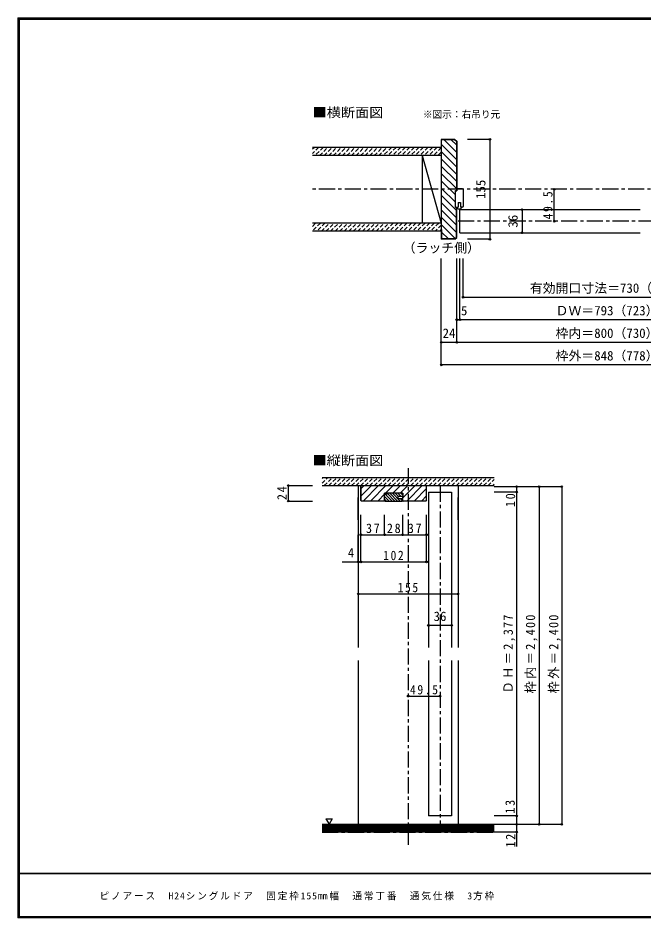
# Model space of a CAD drawing. Units: millimetres at full size, sheet at 1:5; some dimension numbers follow another scale. Extents: x -973 to 977, y -718 to 696.
# Drawn here: x -973 to -3, y -701 to 696 of the extents above; entities that cross this region are included whole.
import ezdxf
from ezdxf.enums import TextEntityAlignment as Align

# ---------------------------------------------------------------- set-up
doc = ezdxf.new("R2010")
doc.units = ezdxf.units.MM
doc.header["$LTSCALE"] = 5
doc.header["$PDMODE"] = 32
doc.header["$PDSIZE"] = 2.5
doc.linetypes.add('CHAIN1', pattern=[8, 5, -1, 1, -1])
doc.linetypes.add('DASHED1', pattern=[1.8, 1.2, -0.6])
for name, color, linetype in [('0-1_通り芯', 4, 'CHAIN1'), ('0-3_仕上げ', 2, 'Continuous'), ('0-4_枠', 3, 'Continuous'), ('0-6_扉', 6, 'Continuous'), ('0-8_戸当り', 3, 'Continuous'), ('0-A_文字', 7, 'Continuous'), ('0-B_寸法', 4, 'Continuous'), ('0-C_ハッチ', 4, 'DASHED1'), ('F-1_枠', 6, 'Continuous'), ('F-A_文字', 7, 'Continuous')]:
    doc.layers.add(name, color=color, linetype=linetype)
doc.styles.add('ＭＳ ゴシック', font='')
doc.styles.get('ＭＳ ゴシック').set_extended_font_data('MS Gothic')

msp = doc.modelspace()

# ---------------------------------------------------------------- linework, layer by layer
at = {"layer": '0-1_通り芯'}
msp.add_line((519.153, 430), (-515.847, 430), dxfattribs=at)
at = {"layer": '0-3_仕上げ'}
for p, q in [((-315.847, 495), (-515.847, 495)), ((-315.847, 482.5), (-515.847, 482.5)), ((-315.847, 377.5), (-515.847, 377.5)), ((-315.847, 365), (-515.847, 365))]:
    msp.add_line(p, q, dxfattribs=at)
at = {"layer": '0-4_枠'}
for p, q in [((-315.847, 507.5), (-315.847, 352.5)), ((-294.675, 507.5), (-315.847, 507.5)), ((-315.347, 492.5), (-315.347, 507)), ((-294.883, 507), (-315.347, 507)), ((-294.675, 507.5), (-291.847, 504.672)), ((-291.847, 504.672), (-291.847, 428)), ((-315.347, 492.5), (-315.847, 492.5)), ((-292.347, 355.536), (-292.347, 402)), ((-291.847, 355.328), (-291.847, 402)), ((-315.347, 367.5), (-315.847, 367.5)), ((-315.347, 367.5), (-315.347, 353)), ((-294.675, 352.5), (-315.847, 352.5)), ((-294.882, 353), (-315.347, 353)), ((-294.882, 353), (-292.347, 355.536)), ((-294.675, 352.5), (-291.847, 355.328)), ((-440.347, -52.842), (-440.347, -30.256)), ((-430.847, -30.256), (-440.347, -30.256)), ((-430.847, -29.756), (-430.847, -30.256)), ((-439.933, -53.256), (-440.347, -52.842)), ((-404.847, -53.756), (-440.14, -53.756)), ((-439.933, -53.256), (-403.981, -53.256)), ((-375.713, -53.256), (-339.761, -53.256)), ((-339.554, -53.756), (-374.847, -53.756))]:
    msp.add_line(p, q, dxfattribs=at)
for points in [[(-294.883, 507), (-292.347, 504.464), (-292.347, 428)], [(-291.847, 402), (-293.847, 402), (-293.847, 428), (-291.847, 428)], [(-440.14, -53.756), (-440.847, -53.049), (-440.847, -29.756)]]:
    msp.add_lwpolyline(points, dxfattribs=at)
at = {"layer": '0-6_扉'}
for p, q in [((-286.847, 362.5), (-286.847, 398.5)), ((-286.847, 398.5), (-6.847, 398.5)), ((-286.847, 362.5), (-6.847, 362.5))]:
    msp.add_line(p, q, dxfattribs=at)
at = {"layer": '0-8_戸当り', "color": 7}
for p, q in [((-293.847, 427.5), (-291.847, 427.5)), ((-293.847, 402.5), (-293.847, 427.5)), ((-291.847, 430.5), (-291.847, 427.5)), ((-282.847, 430.5), (-291.847, 430.5)), ((-281.847, 429.5), (-281.847, 403.5)), ((-289.847, 409.5), (-285.847, 409.5)), ((-289.847, 409.5), (-289.847, 402.5)), ((-285.847, 409.5), (-285.847, 402.5)), ((-293.847, 402.5), (-289.847, 402.5)), ((-282.847, 402.5), (-285.847, 402.5))]:
    msp.add_line(p, q, dxfattribs=at)
for centre, radius, start, end in [((-282.847, 429.5), 1, 0, 90), ((-288.083, 403.981), 4.487, 199.27144, 340.72855), ((-282.847, 403.5), 1, 270, 0)]:
    msp.add_arc(centre, radius, start, end, dxfattribs=at)
at = {"layer": '0-B_寸法'}
for p, q in [((-240.425, 507.5), (-274.947, 507.5)), ((-240.425, 507.5), (-240.425, 352.5)), ((-140.425, 380.5), (-140.425, 430)), ((-190.425, 398.5), (-190.425, 362.5)), ((-240.425, 352.5), (-274.947, 352.5)), ((-315.847, 157.5), (-315.847, 322.5)), ((-291.847, 192.5), (-291.847, 322.5)), ((-286.847, 227.5), (-286.847, 322.5)), ((-281.847, 262.5), (-281.847, 322.5)), ((-281.847, 262.5), (235.158, 262.5)), ((295.153, 227.5), (-291.847, 227.5)), ((319.153, 192.5), (-315.847, 192.5)), ((319.153, 157.5), (-315.847, 157.5)), ((-553.56, -29.756), (-553.56, -53.756)), ((-553.56, -29.756), (-515.847, -29.756)), ((-444.847, -29.756), (-444.847, -281.128)), ((-400.139, -41.756), (-388.139, -53.756)), ((-395.897, -41.756), (-383.897, -53.756)), ((-391.654, -41.756), (-379.654, -53.756)), ((-387.412, -41.756), (-382.847, -46.321)), ((-383.169, -41.756), (-378.669, -46.256)), ((-378.926, -41.756), (-375.847, -44.835)), ((-289.847, -29.756), (-289.847, -281.128)), ((-128.847, -31.556), (-233.847, -31.556)), ((-198.847, -39.756), (-233.847, -39.756)), ((-198.847, -31.556), (-198.847, -589.916)), ((-163.847, -31.556), (-163.847, -555.5)), ((-128.847, -31.556), (-128.847, -555.5)), ((-553.56, -53.756), (-515.847, -53.756)), ((-444.847, -82.978), (-444.847, -48.456)), ((-403.847, -46.534), (-396.625, -53.756)), ((-403.847, -50.776), (-400.867, -53.756)), ((-402.382, -43.756), (-392.382, -53.756)), ((-379.512, -49.656), (-375.956, -53.211)), ((-289.847, -82.978), (-289.847, -48.456)), ((-440.847, -106.113), (-440.847, -74.924)), ((-403.847, -106.113), (-403.847, -74.924)), ((-375.847, -106.113), (-375.847, -74.924)), ((-338.847, -106.113), (-338.847, -74.924)), ((-444.847, -148.194), (-444.847, -106.113)), ((-440.847, -148.194), (-440.847, -106.113)), ((-440.847, -106.113), (-403.847, -106.113)), ((-403.847, -106.113), (-375.847, -106.113)), ((-375.847, -106.113), (-338.847, -106.113)), ((-338.847, -148.194), (-338.847, -106.113)), ((-469.732, -148.194), (-440.847, -148.194)), ((-440.847, -148.194), (-338.847, -148.194)), ((-444.847, -197.975), (-289.847, -197.975)), ((-299.847, -246.862), (-335.847, -246.862)), ((-444.847, -301.128), (-444.847, -555.5)), ((-289.847, -301.128), (-289.847, -555.5)), ((-367.347, -356.506), (-317.847, -356.506)), ((-198.847, -542.5), (-233.847, -542.5)), ((-128.847, -555.5), (-233.847, -555.5)), ((-198.847, -567.5), (-233.847, -567.5))]:
    msp.add_line(p, q, dxfattribs=at)
at = {"layer": '0-B_寸法', "color": 3}
for p, q in [((-345.847, 482.5), (-345.847, 377.5)), ((-375.847, -41.756), (-403.847, -41.756)), ((-403.847, -52.756), (-403.847, -41.756)), ((-400.847, -41.756), (-400.847, -43.756)), ((-375.847, -41.756), (-375.847, -46.256)), ((-339.347, -29.756), (-339.347, -52.842)), ((-338.847, -53.049), (-338.847, -29.756)), ((-400.847, -43.756), (-403.847, -43.756)), ((-402.847, -53.756), (-376.847, -53.756)), ((-382.847, -46.256), (-375.847, -46.256)), ((-382.847, -49.656), (-382.847, -46.256)), ((-382.847, -49.656), (-375.847, -49.656)), ((-375.847, -52.756), (-375.847, -46.256)), ((-339.347, -52.842), (-339.761, -53.256)), ((-338.847, -53.049), (-339.554, -53.756))]:
    msp.add_line(p, q, dxfattribs=at)
at = {"layer": '0-B_寸法', "color": 7}
for p, q in [((-345.847, 482.5), (-315.847, 377.5)), ((-500.847, -29.756), (-233.847, -29.756)), ((-233.847, -557), (-500.847, -557)), ((-233.847, -558.5), (-500.847, -558.5)), ((-495.282, -546.686), (-490.282, -555.347)), ((-233.847, -560), (-500.847, -560)), ((-233.847, -561.5), (-500.847, -561.5)), ((-233.847, -563), (-500.847, -563)), ((-233.847, -564.5), (-500.847, -564.5)), ((-233.847, -566), (-500.847, -566))]:
    msp.add_line(p, q, dxfattribs=at)
at = {"layer": '0-B_寸法', "linetype": 'CHAIN1'}
for p, q in [((295.153, 380.5), (-291.847, 380.5)), ((-367.347, -2.5), (-367.347, -587.5)), ((-317.847, -29.756), (-317.847, -555.5)), ((-500.847, -567.5), (-233.847, -567.5))]:
    msp.add_line(p, q, dxfattribs=at)
at = {"layer": '0-B_寸法', "linetype": 'DASHED1'}
for p, q in [((-500.847, -25.951), (-492.152, -17.256)), ((-500.847, -18.88), (-499.223, -17.256)), ((-497.581, -29.756), (-485.081, -17.256)), ((-490.51, -29.756), (-478.01, -17.256)), ((-483.439, -29.756), (-470.939, -17.256)), ((-476.367, -29.756), (-463.867, -17.256)), ((-469.296, -29.756), (-456.796, -17.256)), ((-462.225, -29.756), (-449.725, -17.256)), ((-455.154, -29.756), (-442.654, -17.256)), ((-448.083, -29.756), (-435.583, -17.256)), ((-441.012, -29.756), (-428.512, -17.256)), ((-433.941, -29.756), (-421.441, -17.256)), ((-426.87, -29.756), (-414.37, -17.256)), ((-419.799, -29.756), (-407.299, -17.256)), ((-412.728, -29.756), (-400.228, -17.256)), ((-405.657, -29.756), (-393.157, -17.256)), ((-398.586, -29.756), (-386.086, -17.256)), ((-391.515, -29.756), (-379.015, -17.256)), ((-384.444, -29.756), (-371.944, -17.256)), ((-377.373, -29.756), (-364.873, -17.256)), ((-370.301, -29.756), (-357.801, -17.256)), ((-363.23, -29.756), (-350.73, -17.256)), ((-356.159, -29.756), (-343.659, -17.256)), ((-349.088, -29.756), (-336.588, -17.256)), ((-342.017, -29.756), (-329.517, -17.256)), ((-334.946, -29.756), (-322.446, -17.256)), ((-327.875, -29.756), (-315.375, -17.256)), ((-320.804, -29.756), (-308.304, -17.256)), ((-313.733, -29.756), (-301.233, -17.256)), ((-306.662, -29.756), (-294.162, -17.256)), ((-299.591, -29.756), (-287.091, -17.256)), ((-292.52, -29.756), (-280.02, -17.256)), ((-285.449, -29.756), (-272.949, -17.256)), ((-278.378, -29.756), (-265.878, -17.256)), ((-271.306, -29.756), (-258.806, -17.256)), ((-264.235, -29.756), (-251.735, -17.256)), ((-257.164, -29.756), (-244.664, -17.256)), ((-250.093, -29.756), (-237.593, -17.256)), ((-243.022, -29.756), (-233.847, -20.581)), ((-235.951, -29.756), (-233.847, -27.652))]:
    msp.add_line(p, q, dxfattribs=at)
at = {"layer": '0-B_寸法', "color": 2}
for p, q in [((-500.847, -17.256), (-233.847, -17.256)), ((-233.847, -555.5), (-500.847, -555.5)), ((-233.847, -567.5), (-500.847, -567.5))]:
    msp.add_line(p, q, dxfattribs=at)
at = {"layer": '0-B_寸法', "color": 6}
for p, q in [((-335.847, -39.756), (-299.847, -39.756)), ((-335.847, -39.756), (-335.847, -281.128)), ((-299.847, -39.756), (-299.847, -281.128)), ((-335.847, -301.128), (-335.847, -542.5)), ((-299.847, -301.128), (-299.847, -542.5)), ((-299.847, -542.5), (-335.847, -542.5))]:
    msp.add_line(p, q, dxfattribs=at)
at = {"layer": '0-B_寸法', "color": 7}
msp.add_lwpolyline([(-495.282, -546.686), (-485.282, -546.686), (-490.282, -555.347)], dxfattribs=at)
at = {"layer": '0-B_寸法', "color": 3}
for centre, start, end in [((-404.847, -52.756), 270, 0), ((-402.847, -52.756), 180, 270), ((-376.847, -52.756), 270, 0), ((-374.847, -52.756), 180, 270)]:
    msp.add_arc(centre, 1, start, end, dxfattribs=at)
at = {"layer": '0-B_寸法', "color": 7}
for p in [(-240.425, 507.5), (-140.425, 430), (-190.425, 398.5), (-140.425, 380.5), (-190.425, 362.5), (-240.425, 352.5), (-281.847, 262.5), (-291.847, 227.5), (-286.847, 227.5), (-315.847, 192.5), (-291.847, 192.5), (-315.847, 157.5), (-553.56, -29.756), (-198.847, -31.556), (-198.847, -39.756), (-163.847, -31.556), (-128.847, -31.556), (-553.56, -53.756), (-440.847, -106.113), (-403.847, -106.113), (-375.847, -106.113), (-338.847, -106.113), (-444.847, -148.194), (-440.847, -148.194), (-338.847, -148.194), (-444.847, -197.975), (-289.847, -197.975), (-335.847, -246.862), (-299.847, -246.862), (-367.347, -356.506), (-317.847, -356.506), (-198.847, -542.5), (-198.847, -555.5), (-163.847, -555.5), (-128.847, -555.5), (-198.847, -567.5)]:
    msp.add_point(p, dxfattribs=at)
at = {"layer": '0-C_ハッチ', "linetype": 'Continuous'}
for p, q in [((-311.68, 507), (-292.347, 487.666)), ((-300.367, 507), (-292.347, 498.98)), ((-315.347, 499.353), (-292.347, 476.353)), ((-315.847, 488.539), (-292.347, 465.039)), ((-315.847, 477.225), (-292.347, 453.725)), ((-315.847, 465.912), (-292.347, 442.412)), ((-315.847, 454.598), (-292.347, 431.098)), ((-315.847, 443.284), (-293.847, 421.284)), ((-315.847, 431.97), (-293.847, 409.971)), ((-315.847, 420.657), (-292.347, 397.157)), ((-315.847, 409.343), (-292.347, 385.843)), ((-315.847, 398.029), (-292.347, 374.529)), ((-315.847, 386.716), (-292.347, 363.216)), ((-315.847, 375.402), (-294.164, 353.719)), ((-315.347, 363.588), (-304.759, 353)), ((-440.347, -45.562), (-424.541, -29.756)), ((-440.347, -34.248), (-436.355, -30.256)), ((-436.727, -53.256), (-413.227, -29.756)), ((-425.414, -53.256), (-401.914, -29.756)), ((-402.6, -41.756), (-390.6, -29.756)), ((-391.286, -41.756), (-379.286, -29.756)), ((-379.972, -41.756), (-367.972, -29.756)), ((-375.847, -48.944), (-356.659, -29.756)), ((-368.845, -53.256), (-345.345, -29.756)), ((-357.531, -53.256), (-339.347, -35.072)), ((-414.1, -53.256), (-403.847, -43.003)), ((-346.217, -53.256), (-339.347, -46.386))]:
    msp.add_line(p, q, dxfattribs=at)
at = {"layer": '0-C_ハッチ'}
for p, q in [((-506.444, 495), (-515.847, 485.597)), ((-515.847, 492.668), (-513.515, 495)), ((-499.373, 495), (-511.873, 482.5)), ((-504.802, 482.5), (-492.302, 495)), ((-497.731, 482.5), (-485.231, 495)), ((-490.66, 482.5), (-478.16, 495)), ((-483.589, 482.5), (-471.089, 495)), ((-476.518, 482.5), (-464.018, 495)), ((-469.447, 482.5), (-456.947, 495)), ((-462.376, 482.5), (-449.876, 495)), ((-455.305, 482.5), (-442.805, 495)), ((-448.234, 482.5), (-435.734, 495)), ((-441.162, 482.5), (-428.662, 495)), ((-434.091, 482.5), (-421.591, 495)), ((-427.02, 482.5), (-414.52, 495)), ((-419.949, 482.5), (-407.449, 495)), ((-412.878, 482.5), (-400.378, 495)), ((-393.307, 495), (-405.807, 482.5)), ((-386.236, 495), (-398.736, 482.5)), ((-379.165, 495), (-391.665, 482.5)), ((-372.094, 495), (-384.594, 482.5)), ((-365.023, 495), (-377.523, 482.5)), ((-357.952, 495), (-370.452, 482.5)), ((-350.881, 495), (-363.381, 482.5)), ((-343.81, 495), (-356.31, 482.5)), ((-336.739, 495), (-349.239, 482.5)), ((-329.668, 495), (-342.168, 482.5)), ((-322.596, 495), (-335.096, 482.5)), ((-315.847, 494.678), (-328.025, 482.5)), ((-315.847, 487.607), (-320.954, 482.5)), ((-503.736, 377.5), (-515.847, 365.389)), ((-515.847, 372.46), (-510.807, 377.5)), ((-496.665, 377.5), (-509.165, 365)), ((-502.094, 365), (-489.594, 377.5)), ((-495.023, 365), (-482.523, 377.5)), ((-487.952, 365), (-475.452, 377.5)), ((-480.881, 365), (-468.381, 377.5)), ((-473.81, 365), (-461.31, 377.5)), ((-466.739, 365), (-454.239, 377.5)), ((-459.668, 365), (-447.168, 377.5)), ((-452.596, 365), (-440.096, 377.5)), ((-445.525, 365), (-433.025, 377.5)), ((-438.454, 365), (-425.954, 377.5)), ((-431.383, 365), (-418.883, 377.5)), ((-424.312, 365), (-411.812, 377.5)), ((-417.241, 365), (-404.741, 377.5)), ((-410.17, 365), (-397.67, 377.5)), ((-390.599, 377.5), (-403.099, 365)), ((-383.528, 377.5), (-396.028, 365)), ((-376.457, 377.5), (-388.957, 365)), ((-369.386, 377.5), (-381.886, 365)), ((-362.315, 377.5), (-374.815, 365)), ((-355.244, 377.5), (-367.744, 365)), ((-348.173, 377.5), (-360.673, 365)), ((-341.101, 377.5), (-353.601, 365)), ((-334.03, 377.5), (-346.53, 365)), ((-326.959, 377.5), (-339.459, 365)), ((-319.888, 377.5), (-332.388, 365)), ((-315.847, 374.47), (-325.317, 365)), ((-315.847, 367.399), (-318.246, 365))]:
    msp.add_line(p, q, dxfattribs=at)
at = {"layer": 'F-1_枠'}
for p, q in [((-973.347, 695.833), (-973.347, -700.833)), ((-973.347, 695.833), (976.653, 695.833)), ((-973.347, 695), (976.653, 695)), ((-973.347, 694.167), (976.653, 694.167)), ((-972.514, 695.833), (-972.514, -700.833)), ((-971.68, 695.833), (-971.68, -700.833)), ((976.653, -631.667), (-973.347, -631.667)), ((976.653, -632.5), (-973.347, -632.5)), ((976.653, -699.167), (-973.347, -699.167)), ((976.653, -700), (-973.347, -700)), ((976.653, -700.833), (-973.347, -700.833))]:
    msp.add_line(p, q, dxfattribs=at)

# ---------------------------------------------------------------- texts
at = {"layer": '0-A_文字', "style": 'ＭＳ ゴシック', "width": 1.1}
msp.add_text('■横断面図', height=14.66, dxfattribs=at).set_placement((-515.847, 537.5), align=Align.BOTTOM_LEFT)
at = {"layer": '0-A_文字', "style": 'ＭＳ ゴシック'}
for s, height, p in [('※図示：右吊り元', 11, (-344.447, 537.5)), ('（ラッチ側）', 14.66, (-375.847, 327.5))]:
    msp.add_text(s, height=height, dxfattribs=at).set_placement(p, align=Align.BOTTOM_LEFT)
at = {"layer": '0-B_寸法', "color": 7, "style": 'ＭＳ ゴシック'}
for s, p in [('155', (-242.925, 415)), ('36', (-192.925, 370.5))]:
    msp.add_text(s, height=14.66, rotation=90, dxfattribs=at).set_placement(p, align=Align.BOTTOM_LEFT)
for s, p in [('有効開口寸法＝730（660）<640>［617］', (-178.347, 265)), ('ＤＷ＝793（723）<703>［680］', (-138.347, 230)), ('5', (-285.361, 230)), ('24', (-313.847, 195)), ('枠内＝800（730）<710>［687］', (-138.347, 195)), ('枠外＝848（778）<758>［735］', (-138.347, 160)), ('4', (-461.107, -145.694)), ('36', (-327.847, -244.362))]:
    msp.add_text(s, height=14.66, dxfattribs=at).set_placement(p, align=Align.BOTTOM_LEFT)
at = {"layer": '0-B_寸法', "color": 7, "style": 'ＭＳ ゴシック', "width": 1.1}
msp.add_text('■縦断面図', height=14.66, dxfattribs=at).set_placement((-515.847, -2.5), align=Align.BOTTOM_LEFT)
at = {"layer": '0-B_寸法', "color": 7, "char_height": 14.66, "attachment_point": 7, "rotation": 90, "style": 'ＭＳ ゴシック'}
for s, insert in [('\\T1.28;\\W0.9;49.5', (-142.925, 383.375)), ('\\T1.27;\\W0.95;24', (-556.06, -52.381)), ('\\T1.27;\\W0.95;10', (-201.01, -63.126)), ('\\T1.19;\\W0.95;ＤＨ＝2,377', (-201.027, -352.378)), ('\\T1.19;\\W0.95;枠内＝2,400', (-166.347, -352.378)), ('\\T1.19;\\W0.95;枠外＝2,400', (-130.333, -352.378)), ('\\T1.27;\\W0.95;13', (-201.556, -538.92)), ('\\T1.27;\\W0.95;12', (-201.043, -591.531))]:
    msp.add_mtext(s, dxfattribs=dict(at, insert=insert))
at = {"layer": '0-B_寸法', "color": 7, "char_height": 14.66, "attachment_point": 7, "style": 'ＭＳ ゴシック'}
for s, insert in [('\\T1.27;\\W0.95;37', (-432.972, -103.613)), ('\\T1.27;\\W0.95;28', (-400.472, -103.613)), ('\\T1.27;\\W0.95;37', (-367.972, -103.613)), ('\\T1.27;\\W0.9;102', (-406.097, -145.694)), ('\\T1.27;\\W0.9;155', (-383.597, -195.475)), ('\\T1.28;\\W0.9;49.5', (-364.472, -354.006))]:
    msp.add_mtext(s, dxfattribs=dict(at, insert=insert))
at = {"layer": 'F-A_文字', "insert": (-846.68, -673.333), "char_height": 11, "attachment_point": 7, "style": 'ＭＳ ゴシック'}
msp.add_mtext('\\T1.19;ピノアース\u3000H24シングルドア\u3000固定枠155㎜幅\u3000通常丁番\u3000通気仕様\u30003方枠', dxfattribs=at)

doc.saveas('drawing.dxf')
